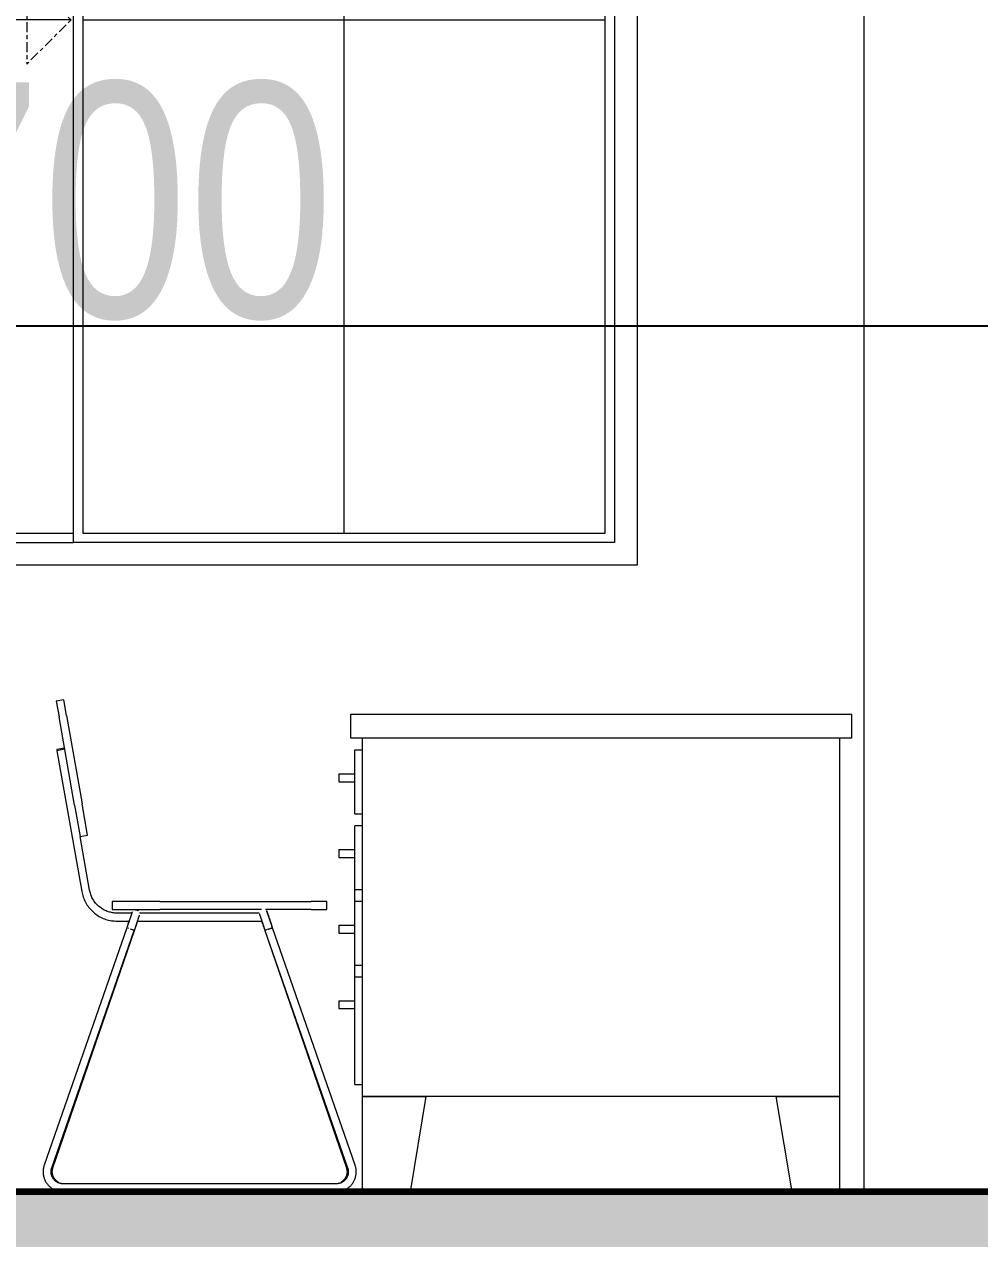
# Model space of a CAD drawing. Header units: millimetres. Extents: x -35190 to 411743, y -233114 to 23872.
# Drawn here: x 108614 to 110140, y -212861 to -210923 of the extents above; entities that cross this region are included whole.
import ezdxf

# ---------------------------------------------------------------- set-up
doc = ezdxf.new("R2010")
doc.units = ezdxf.units.MM
doc.linetypes.add('Centre', pattern=[31.75, 6.35, -4.7625, 15.875, -4.7625])
for name, color, linetype, lineweight in [('A-ANNO-DIMS', 211, 'Continuous', 9), ('A-DETL-GENF', 92, 'Continuous', 18), ('A-DETL-THIN', 151, 'Continuous', 18), ('A-FLOR-LEVL', 51, 'Continuous', 18), ('A-GLAZ', 151, 'Continuous', 18), ('A-WALL', 113, 'Continuous', 18), ('I-FURN', 30, 'Continuous', 18)]:
    doc.layers.add(name, color=color, linetype=linetype, lineweight=lineweight)
doc.styles.add('Arial_3', font='arial.ttf', dxfattribs={"width": 0.8, "height": 375})
doc.dimstyles.new('main_4_5mm', dxfattribs={"dimscale": 304.8, "dimtxt": 382.597275, "dimasz": 0.738189, "dimexe": 0.590551, "dimexo": 0.0625, "dimgap": 0.024606, "dimtad": 1, "dimdec": 0, "dimzin": 0, "dimdsep": 46, "dimtxsty": 'Arial_3', "dimblk1": 'OBLIQUE', "dimblk2": 'OBLIQUE', "dimsah": 1, "dimcen": 0.09, "dimdle": 0.590551, "dimazin": 0, "dimtfac": 1, "dimtdec": 4, "dimtix": 1, "dimtmove": 0, "dimatfit": 3, "dimfxl": 0.590551, "dimfxlon": 1, "dimtvp": 1, "dimtolj": 1, "dimtzin": 0, "dimarcsym": 2})

# ---------------------------------------------------------------- blocks, each defined once
blk = doc.blocks.new('Sliding - 2L - SL1_8 X 1_8-417365-Section 3')
at = {"layer": 'A-GLAZ'}
for p, q in [((-7715.1, 3154), (-7715.1, 1486)), ((-7715.1, 3154), (-6851.1, 3154)), ((-6851.1, 1486), (-6851.1, 3154)), ((-6851.1, 3154), (-5987.1, 3154)), ((-5987.1, 3154), (-5987.1, 1486)), ((-7700.1, 3139), (-7700.1, 1501)), ((-6851.1, 3139), (-7700.1, 3139)), ((-7275.6, 3139), (-7275.6, 1501)), ((-6836, 3138.9), (-6836, 1501.1)), ((-6002.2, 3138.9), (-6836, 3138.9)), ((-6419.1, 3138.9), (-6419.1, 1501.1)), ((-6002.2, 1501.1), (-6002.2, 3138.9)), ((-6854.9, 2320), (-7700.1, 2320)), ((-6836, 2320), (-6002.2, 2320)), ((-7700.1, 1501), (-6851.1, 1501)), ((-6836, 1501.1), (-6002.2, 1501.1)), ((-7715.1, 1486), (-6851.1, 1486)), ((-5987.1, 1486), (-6851.1, 1486))]:
    blk.add_line(p, q, dxfattribs=at)
at = {"layer": 'A-GLAZ', "linetype": 'Centre'}
for p, q in [((-6854.9, 2320), (-6925.6, 2390.7)), ((-6925.6, 2390.7), (-6925.6, 2249.3)), ((-6854.9, 2320), (-6925.6, 2249.3))]:
    blk.add_line(p, q, dxfattribs=at)
blk = doc.blocks.new('M_Chair-Stacking - M_Chair-Stacking-586208-Section 3')
at = {"layer": 'I-FURN'}
for p, q in [((26761.4, 8377.5), (26759.2, 8371.1)), ((26761.4, 8377.5), (26759.2, 8371.1)), ((26771.2, 8367), (26773.4, 8373.4)), ((26771.2, 8367), (26773.4, 8373.4)), ((26976.9, 8375.6), (26979.8, 8367.1)), ((26991.8, 8371.2), (26988.9, 8379.7)), ((26991.8, 8371.2), (26990.9, 8373.7)), ((26978.9, 8369.6), (26979.8, 8367)), ((27091.8, 7950), (27093, 7950))]:
    blk.add_line(p, q, dxfattribs=at)
at = {"layer": 'I-FURN', "flags": 128}
for points in [[(26687.3, 8429), (26687.7, 8426.8), (26688.2, 8424.6), (26688.9, 8422.4), (26689.6, 8420.2), (26690.4, 8418), (26691.2, 8415.9), (26692.2, 8413.9), (26693.3, 8411.8), (26694.4, 8409.8), (26695.6, 8407.9), (26696.9, 8406), (26698.2, 8404.2), (26699.6, 8402.4), (26701.1, 8400.6), (26702.7, 8399), (26704.3, 8397.4), (26706, 8395.8), (26707.8, 8394.4), (26709.6, 8393), (26711.5, 8391.7), (26713.4, 8390.4), (26715.3, 8389.2), (26717.4, 8388.2), (26719.4, 8387.2), (26721.5, 8386.2), (26723.6, 8385.4), (26725.8, 8384.6), (26728, 8384), (26730.2, 8383.4), (26732.4, 8382.9), (26734.7, 8382.5), (26736.9, 8382.2), (26739.2, 8382), (26741.5, 8381.8), (26743.6, 8381.8)], [(26687.3, 8429), (26687.7, 8426.8), (26688.2, 8424.6), (26688.9, 8422.4), (26689.6, 8420.2), (26690.4, 8418), (26691.2, 8415.9), (26692.2, 8413.9), (26693.3, 8411.8), (26694.4, 8409.8), (26695.6, 8407.9), (26696.9, 8406), (26698.2, 8404.2), (26699.6, 8402.4), (26701.1, 8400.6), (26702.7, 8399), (26704.3, 8397.4), (26706, 8395.8), (26707.8, 8394.4), (26709.6, 8393), (26711.5, 8391.7), (26713.4, 8390.4), (26715.3, 8389.2), (26717.4, 8388.2), (26719.4, 8387.2), (26721.5, 8386.2), (26723.6, 8385.4), (26725.8, 8384.6), (26728, 8384), (26730.2, 8383.4), (26732.4, 8382.9), (26734.7, 8382.5), (26736.9, 8382.2), (26739.2, 8382), (26741.5, 8381.8), (26743.6, 8381.8)], [(26767.5, 8395.5), (26767.5, 8395.5), (26767.5, 8395.5), (26767.5, 8395.4), (26767.5, 8395.3), (26767.4, 8395.2), (26767.4, 8395), (26767.3, 8394.8), (26767.2, 8394.6)], [(26767.2, 8394.5), (26767.3, 8394.8), (26767.4, 8394.9), (26767.4, 8395.1), (26767.5, 8395.3), (26767.5, 8395.4), (26767.5, 8395.4), (26767.5, 8395.5), (26767.5, 8395.5)], [(26767.5, 8395.5), (26767.6, 8395.8), (26767.7, 8396), (26767.8, 8396.2), (26768, 8396.4)], [(26773.3, 8399.8), (26773.6, 8399.8), (26773.8, 8399.8), (26774.1, 8399.8), (26774.3, 8399.8), (26774.6, 8399.7), (26774.8, 8399.7), (26775.1, 8399.6), (26775.3, 8399.6), (26775.5, 8399.5), (26775.6, 8399.5)], [(26775.6, 8399.5), (26775.9, 8399.4), (26776.1, 8399.3), (26776.3, 8399.2), (26776.5, 8399.1), (26776.8, 8398.9), (26777, 8398.8), (26777.2, 8398.7), (26777.4, 8398.5), (26777.6, 8398.4), (26777.7, 8398.3)], [(26982.4, 8398.5), (26982.5, 8398.3), (26982.6, 8398.1), (26982.7, 8397.8), (26982.7, 8397.7)], [(26983.3, 8395.9), (26983.2, 8396.3), (26983.1, 8396.5), (26983, 8396.8), (26983, 8397), (26982.9, 8397.2), (26982.8, 8397.4), (26982.8, 8397.5), (26982.8, 8397.6), (26982.7, 8397.7), (26982.7, 8397.7), (26982.7, 8397.7)], [(26982.7, 8397.7), (26982.7, 8397.7), (26982.7, 8397.7), (26982.8, 8397.6), (26982.8, 8397.4), (26982.9, 8397.3), (26982.9, 8397.1), (26983, 8396.8), (26983.1, 8396.5), (26983.2, 8396.2), (26983.4, 8395.9)], [(26983.8, 8394.6), (26984, 8394.1), (26984.2, 8393.6), (26984.3, 8393), (26984.5, 8392.4), (26984.8, 8391.8), (26985, 8391.1), (26985.2, 8390.5), (26985.5, 8389.8), (26985.7, 8389), (26986, 8388.3), (26986.2, 8387.5), (26986.5, 8386.7), (26986.8, 8385.9), (26987.1, 8385), (26987.4, 8384.2), (26987.7, 8383.3), (26988, 8382.4), (26988.3, 8381.5), (26988.6, 8380.6), (26988.9, 8379.7), (26989.2, 8378.8), (26989.5, 8377.8), (26989.9, 8376.9), (26990.2, 8375.9), (26990.5, 8374.9), (26990.9, 8374), (26990.9, 8373.7)], [(26988.9, 8379.7), (26988.6, 8380.5), (26988.4, 8381.2), (26988.2, 8381.9), (26987.9, 8382.6), (26987.7, 8383.3), (26987.4, 8384), (26987.2, 8384.7), (26986.9, 8385.4), (26986.7, 8386.1), (26986.5, 8386.7), (26986.3, 8387.4), (26986, 8388.1), (26985.8, 8388.7), (26985.6, 8389.3), (26985.4, 8389.9), (26985.2, 8390.5), (26985, 8391.1), (26984.8, 8391.6), (26984.6, 8392.1), (26984.5, 8392.7), (26984.3, 8393.1), (26984.1, 8393.6), (26984, 8394.1), (26983.8, 8394.5)], [(26762.9, 8382), (26762.7, 8381.3), (26762.4, 8380.6), (26762.2, 8379.8), (26761.9, 8379.1), (26761.7, 8378.4), (26761.4, 8377.7), (26761.4, 8377.5)], [(26761.4, 8377.5), (26761.6, 8378.2), (26761.9, 8378.9), (26762.1, 8379.7), (26762.4, 8380.4), (26762.6, 8381.1), (26762.8, 8381.8)], [(26775.6, 8379.9), (26775.4, 8379.2), (26775.2, 8378.5), (26774.9, 8377.8), (26774.7, 8377.1), (26774.4, 8376.4), (26774.2, 8375.7), (26773.9, 8375), (26773.7, 8374.3), (26773.4, 8373.6), (26773.4, 8373.4)], [(26773.4, 8373.4), (26773.6, 8374.1), (26773.9, 8374.8), (26774.1, 8375.5), (26774.4, 8376.2), (26774.6, 8377), (26774.9, 8377.7), (26775.1, 8378.4), (26775.3, 8379), (26775.6, 8379.7)], [(26776.3, 8381.9), (26776.1, 8381.2), (26775.8, 8380.6)], [(26775.8, 8380.4), (26776, 8381), (26776.2, 8381.7)], [(26978.9, 8369.6), (26978.6, 8370.6), (26978.3, 8371.5), (26977.9, 8372.5), (26977.6, 8373.4), (26977.3, 8374.4), (26977, 8375.3), (26976.7, 8376.2), (26976.3, 8377.2), (26976, 8378.1), (26975.7, 8379), (26975.4, 8379.8), (26975.1, 8380.7), (26974.8, 8381.5)], [(26974.9, 8381.5), (26975.1, 8380.8), (26975.3, 8380.1), (26975.6, 8379.4), (26975.8, 8378.7), (26976.1, 8378), (26976.3, 8377.2), (26976.6, 8376.5), (26976.8, 8375.8), (26976.9, 8375.6)], [(26627.3, 7992.2), (26626.9, 7991), (26626.5, 7989.8), (26626.2, 7988.5), (26626, 7987.3), (26625.8, 7986), (26625.6, 7984.8), (26625.5, 7983.5), (26625.5, 7982.2), (26625.5, 7980.9), (26625.6, 7979.7), (26625.7, 7978.4), (26625.8, 7977.2), (26626, 7975.9), (26626.3, 7974.7), (26626.6, 7973.4), (26627, 7972.2), (26627.4, 7971), (26627.8, 7969.8), (26628.3, 7968.7), (26628.9, 7967.5), (26629.5, 7966.4), (26630.1, 7965.3), (26630.8, 7964.2), (26631.5, 7963.2), (26632.3, 7962.2), (26633.1, 7961.2), (26633.9, 7960.2), (26634.8, 7959.3), (26635.7, 7958.4), (26636.7, 7957.6), (26637.6, 7956.8), (26638.6, 7956), (26639.7, 7955.3), (26640.8, 7954.6), (26641.9, 7954), (26643, 7953.4), (26644.1, 7952.8), (26645.3, 7952.3), (26646.5, 7951.9), (26647.7, 7951.5), (26648.9, 7951.1), (26650.1, 7950.8), (26651.4, 7950.5), (26652.6, 7950.3), (26653.9, 7950.2), (26655.2, 7950.1), (26656.4, 7950), (26657.2, 7950)], [(27093.8, 7950), (27095.1, 7950), (27096.3, 7950.1), (27097.6, 7950.2), (27098.8, 7950.4), (27100.1, 7950.6), (27101.3, 7950.9), (27102.6, 7951.2), (27103.8, 7951.6), (27105, 7952), (27106.1, 7952.5), (27107.3, 7953), (27108.4, 7953.6), (27109.6, 7954.2), (27110.7, 7954.8), (27111.7, 7955.5), (27112.7, 7956.3), (27113.7, 7957.1), (27114.7, 7957.9), (27115.7, 7958.7), (27116.6, 7959.6), (27117.4, 7960.6), (27118.3, 7961.5), (27119, 7962.5), (27119.8, 7963.5), (27120.5, 7964.6), (27121.2, 7965.7), (27121.8, 7966.8), (27122.4, 7967.9), (27122.9, 7969.1), (27123.4, 7970.2), (27123.8, 7971.4), (27124.2, 7972.6), (27124.5, 7973.9), (27124.8, 7975.1), (27125.1, 7976.4), (27125.3, 7977.6), (27125.4, 7978.9), (27125.5, 7980.1), (27125.5, 7981.4), (27125.5, 7982.7), (27125.5, 7983.9), (27125.3, 7985.2), (27125.2, 7986.5), (27125, 7987.7), (27124.7, 7989), (27124.4, 7990.2), (27124, 7991.4), (27123.8, 7992.2)], [(26647.4, 7952.3), (26648.6, 7951.8), (26649.8, 7951.4), (26651.1, 7951.1), (26652.3, 7950.8), (26653.5, 7950.5), (26654.8, 7950.3), (26656, 7950.2), (26657.2, 7950.1)], [(27094.3, 7950.1), (27095.6, 7950.2), (27096.8, 7950.4), (27098.1, 7950.6), (27099.3, 7950.9), (27100.5, 7951.2), (27101.8, 7951.6), (27103, 7952), (27104.1, 7952.5)]]:
    blk.add_lwpolyline(points, dxfattribs=at)
blk = doc.blocks.new('M_Desk - 1525 x 762mm 2-586206-Section 3')
at = {"layer": 'I-FURN'}
for p, q in [((28616.6, 8712), (29416.7, 8712)), ((28616.6, 8673.9), (28616.6, 8712)), ((29416.7, 8673.9), (29416.7, 8712)), ((29416.7, 8673.9), (28616.6, 8673.9)), ((28635.7, 8102), (28635.7, 8673.9)), ((29397.7, 8102), (29397.7, 8673.9)), ((28623, 8552.9), (28623, 8654.9)), ((28623, 8654.9), (28635.7, 8654.9)), ((28597.6, 8616.8), (28623, 8616.8)), ((28597.6, 8616.8), (28597.6, 8604.1)), ((28597.6, 8604.1), (28623, 8604.1)), ((28623, 8552.9), (28635.7, 8552.9)), ((28623, 8534.2), (28635.7, 8534.2)), ((28623, 8432.2), (28623, 8533.8)), ((28635.7, 8533.8), (28623, 8533.8)), ((28597.6, 8496.1), (28623, 8496.1)), ((28597.6, 8496.1), (28597.6, 8483.4)), ((28597.6, 8483.4), (28623, 8483.4)), ((28623, 8413.1), (28623, 8432.2)), ((28623, 8432.2), (28635.7, 8432.2)), ((28623, 8311.5), (28623, 8413.1)), ((28635.7, 8413.1), (28623, 8413.1)), ((28597.6, 8375.5), (28623, 8375.5)), ((28597.6, 8375.5), (28597.6, 8362.8)), ((28597.6, 8362.8), (28623, 8362.8)), ((28623, 8292.5), (28623, 8311.5)), ((28623, 8311.5), (28635.7, 8311.5)), ((28623, 8121.1), (28623, 8292.5)), ((28635.7, 8292.5), (28623, 8292.5)), ((28597.6, 8254.8), (28623, 8254.8)), ((28597.6, 8254.8), (28597.6, 8242.1)), ((28597.6, 8242.1), (28623, 8242.1)), ((28623, 8121.1), (28635.7, 8121.1)), ((28635.7, 7950), (28635.7, 8102)), ((28635.7, 8102), (28737.3, 8102)), ((29397.7, 8102), (28635.7, 8102)), ((28711.9, 7950), (28737.3, 8102)), ((29321.5, 7950), (29296.1, 8102)), ((29296.1, 8102), (29397.7, 8102)), ((29397.7, 7950), (29397.7, 8102))]:
    blk.add_line(p, q, dxfattribs=at)
blk = doc.blocks.new('M_Chair-Stacking - M_Chair-Stacking-V79-Section 3')
at = {"layer": 'I-FURN'}
for p, q in [((26658.4, 8734.7), (26646.6, 8732.7)), ((26646.6, 8732.7), (26651, 8707.6)), ((26662.9, 8709.7), (26658.4, 8734.7)), ((26675.9, 8566.9), (26651, 8707.6)), ((26662.9, 8709.7), (26687.7, 8569)), ((26659.9, 8657.6), (26647.4, 8655.4)), ((26647.4, 8655.4), (26647.6, 8653.7)), ((26660.2, 8656), (26647.6, 8653.7)), ((26647.6, 8653.7), (26687.3, 8429)), ((26675.9, 8566.9), (26684.7, 8516.9)), ((26696.5, 8519), (26687.7, 8569)), ((26684.7, 8516.9), (26696.5, 8519)), ((26699.8, 8431.2), (26684.7, 8516.9)), ((26735.8, 8413.2), (26735.8, 8400.5)), ((26812, 8413.2), (26735.8, 8413.2)), ((26812, 8413.2), (27053.3, 8413.2)), ((27078.7, 8413.2), (27053.3, 8413.2)), ((27078.7, 8400.5), (27078.7, 8413.2)), ((26735.8, 8400.5), (26812, 8400.5)), ((26767.5, 8394.5), (26743.6, 8394.5)), ((26970.6, 8394.5), (26779.7, 8394.5)), ((26974, 8400.5), (26812, 8400.5)), ((27053.3, 8400.5), (26980.7, 8400.5)), ((27053.3, 8400.5), (27078.7, 8400.5)), ((26743.6, 8381.8), (26763.1, 8381.8)), ((26761.4, 8377.5), (26759.2, 8371.1)), ((26761.4, 8377.5), (26759.2, 8371.1)), ((26771.2, 8367), (26773.4, 8373.4)), ((26771.2, 8367), (26773.4, 8373.4)), ((26775.4, 8381.8), (26975.1, 8381.8)), ((26976.9, 8375.6), (26979.8, 8367.1)), ((26991.8, 8371.2), (26988.9, 8379.7)), ((26991.8, 8371.2), (26990.9, 8373.7)), ((26759.1, 8371.2), (26627.3, 7992.2)), ((26639.2, 7988), (26771.1, 8367)), ((26641.2, 7987.9), (26771.2, 8367)), ((26762.5, 8370), (26761.3, 8370.4)), ((26765.2, 8369.1), (26765.8, 8368.9)), ((26766.4, 8368.6), (26765.8, 8368.9)), ((26766.4, 8368.7), (26767.8, 8368.2)), ((26770.5, 8367.2), (26767.9, 8368.1)), ((26768.9, 8367.8), (26771.1, 8367.1)), ((26978.9, 8369.6), (26979.8, 8367)), ((26979.8, 8367), (27109.8, 7987.9)), ((26979.8, 8367), (27111.8, 7988)), ((26980, 8367.1), (26982, 8367.8)), ((26983.1, 8368.2), (26980.4, 8367.2)), ((26985.2, 8368.9), (26984.5, 8368.6)), ((26985.2, 8368.9), (26985.8, 8369.1)), ((26987.2, 8369.6), (26985.8, 8369.1)), ((26987.2, 8369.6), (26988.4, 8370)), ((26989.6, 8370.4), (26988.5, 8370)), ((26989.7, 8370.4), (26990.5, 8370.7)), ((26991.7, 8371.1), (26991.8, 8371.2)), ((27123.8, 7992.2), (26991.8, 8371.2)), ((27093.8, 7962.7), (26657.2, 7962.7)), ((27091.8, 7950), (27093, 7950))]:
    blk.add_line(p, q, dxfattribs=at)
at = {"layer": 'I-FURN', "flags": 128}
for points in [[(26717, 8403.3), (26715.6, 8404.4), (26714.2, 8405.5), (26712.9, 8406.7), (26711.7, 8408), (26710.5, 8409.3), (26709.3, 8410.6), (26708.2, 8412), (26707.1, 8413.5), (26706.2, 8414.9), (26705.2, 8416.4), (26704.4, 8418), (26703.5, 8419.6), (26702.8, 8421.2), (26702.1, 8422.8), (26701.5, 8424.5), (26701, 8426.2), (26700.5, 8427.9), (26700.1, 8429.6), (26699.8, 8431.2)], [(26687.3, 8429), (26687.7, 8426.8), (26688.2, 8424.6), (26688.9, 8422.4), (26689.6, 8420.2), (26690.4, 8418), (26691.2, 8415.9), (26692.2, 8413.9), (26693.3, 8411.8), (26694.4, 8409.8), (26695.6, 8407.9), (26696.9, 8406), (26698.2, 8404.2), (26699.6, 8402.4), (26701.1, 8400.6), (26702.7, 8399), (26704.3, 8397.4), (26706, 8395.8), (26707.8, 8394.4), (26709.6, 8393), (26711.5, 8391.7), (26713.4, 8390.4), (26715.3, 8389.2), (26717.4, 8388.2), (26719.4, 8387.2), (26721.5, 8386.2), (26723.6, 8385.4), (26725.8, 8384.6), (26728, 8384), (26730.2, 8383.4), (26732.4, 8382.9), (26734.7, 8382.5), (26736.9, 8382.2), (26739.2, 8382), (26741.5, 8381.8), (26743.6, 8381.8)], [(26687.3, 8429), (26687.7, 8426.8), (26688.2, 8424.6), (26688.9, 8422.4), (26689.6, 8420.2), (26690.4, 8418), (26691.2, 8415.9), (26692.2, 8413.9), (26693.3, 8411.8), (26694.4, 8409.8), (26695.6, 8407.9), (26696.9, 8406), (26698.2, 8404.2), (26699.6, 8402.4), (26701.1, 8400.6), (26702.7, 8399), (26704.3, 8397.4), (26706, 8395.8), (26707.8, 8394.4), (26709.6, 8393), (26711.5, 8391.7), (26713.4, 8390.4), (26715.3, 8389.2), (26717.4, 8388.2), (26719.4, 8387.2), (26721.5, 8386.2), (26723.6, 8385.4), (26725.8, 8384.6), (26728, 8384), (26730.2, 8383.4), (26732.4, 8382.9), (26734.7, 8382.5), (26736.9, 8382.2), (26739.2, 8382), (26741.5, 8381.8), (26743.6, 8381.8)], [(26743.6, 8394.5), (26741.8, 8394.5), (26740, 8394.6), (26738.2, 8394.8), (26736.5, 8395.1), (26734.7, 8395.4), (26733, 8395.8), (26731.3, 8396.2), (26729.6, 8396.8), (26727.9, 8397.3), (26726.2, 8398), (26724.6, 8398.7), (26723, 8399.5), (26721.5, 8400.4), (26719.9, 8401.3), (26718.5, 8402.3), (26717, 8403.3)], [(26767.5, 8395.5), (26767.5, 8395.5), (26767.5, 8395.5), (26767.5, 8395.4), (26767.5, 8395.3), (26767.4, 8395.2), (26767.4, 8395), (26767.3, 8394.8), (26767.2, 8394.6), (26767.2, 8394.4), (26767.1, 8394.1), (26767, 8393.8), (26766.8, 8393.5), (26766.7, 8393.1), (26766.6, 8392.8), (26766.5, 8392.4), (26766.3, 8391.9), (26766.2, 8391.5), (26766, 8391), (26765.8, 8390.6), (26765.7, 8390), (26765.5, 8389.5), (26765.3, 8389), (26765.1, 8388.4), (26764.9, 8387.8), (26764.7, 8387.2), (26764.5, 8386.6), (26764.3, 8386), (26764.1, 8385.3), (26763.8, 8384.7), (26763.6, 8384), (26763.4, 8383.3), (26763.1, 8382.7), (26762.9, 8382), (26762.7, 8381.3), (26762.4, 8380.6), (26762.2, 8379.8), (26761.9, 8379.1), (26761.7, 8378.4), (26761.4, 8377.7), (26761.4, 8377.5)], [(26767.2, 8394.5), (26767.3, 8394.8), (26767.4, 8394.9), (26767.4, 8395.1), (26767.5, 8395.3), (26767.5, 8395.4), (26767.5, 8395.4), (26767.5, 8395.5), (26767.5, 8395.5)], [(26767.5, 8395.5), (26767.6, 8395.8), (26767.7, 8396), (26767.8, 8396.2), (26768, 8396.4)], [(26773.3, 8399.8), (26773.6, 8399.8), (26773.8, 8399.8), (26774.1, 8399.8), (26774.3, 8399.8), (26774.6, 8399.7), (26774.8, 8399.7), (26775.1, 8399.6), (26775.3, 8399.6), (26775.5, 8399.5), (26775.6, 8399.5)], [(26775.6, 8399.5), (26775.9, 8399.4), (26776.1, 8399.3), (26776.3, 8399.2), (26776.5, 8399.1), (26776.8, 8398.9), (26777, 8398.8), (26777.2, 8398.7), (26777.4, 8398.5), (26777.6, 8398.4), (26777.7, 8398.3)], [(26970.7, 8393.6), (26970.7, 8393.6), (26970.7, 8393.6), (26970.7, 8393.5), (26970.8, 8393.4), (26970.8, 8393.3), (26970.9, 8393.1), (26970.9, 8392.9), (26971, 8392.7), (26971.1, 8392.5), (26971.2, 8392.2), (26971.3, 8391.9), (26971.4, 8391.6), (26971.5, 8391.2), (26971.6, 8390.9), (26971.8, 8390.5), (26971.9, 8390.1), (26972.1, 8389.6), (26972.2, 8389.2), (26972.4, 8388.7), (26972.6, 8388.2), (26972.8, 8387.6), (26972.9, 8387.1), (26973.1, 8386.5), (26973.3, 8385.9), (26973.5, 8385.3), (26973.7, 8384.7), (26974, 8384.1), (26974.2, 8383.5), (26974.4, 8382.8), (26974.6, 8382.1), (26974.9, 8381.5), (26975.1, 8380.8), (26975.3, 8380.1), (26975.6, 8379.4), (26975.8, 8378.7), (26976.1, 8378), (26976.3, 8377.2), (26976.6, 8376.5), (26976.8, 8375.8), (26976.9, 8375.6)], [(26982.4, 8398.5), (26982.5, 8398.3), (26982.6, 8398.1), (26982.7, 8397.8), (26982.7, 8397.7)], [(26988.9, 8379.7), (26988.6, 8380.5), (26988.4, 8381.2), (26988.2, 8381.9), (26987.9, 8382.6), (26987.7, 8383.3), (26987.4, 8384), (26987.2, 8384.7), (26986.9, 8385.4), (26986.7, 8386.1), (26986.5, 8386.7), (26986.3, 8387.4), (26986, 8388.1), (26985.8, 8388.7), (26985.6, 8389.3), (26985.4, 8389.9), (26985.2, 8390.5), (26985, 8391.1), (26984.8, 8391.6), (26984.6, 8392.1), (26984.5, 8392.7), (26984.3, 8393.1), (26984.1, 8393.6), (26984, 8394.1), (26983.8, 8394.5), (26983.7, 8394.9), (26983.6, 8395.3), (26983.4, 8395.6), (26983.3, 8395.9), (26983.2, 8396.3), (26983.1, 8396.5), (26983, 8396.8), (26983, 8397), (26982.9, 8397.2), (26982.8, 8397.4), (26982.8, 8397.5), (26982.8, 8397.6), (26982.7, 8397.7), (26982.7, 8397.7), (26982.7, 8397.7)], [(26982.7, 8397.7), (26982.7, 8397.7), (26982.7, 8397.7), (26982.8, 8397.6), (26982.8, 8397.4), (26982.9, 8397.3), (26982.9, 8397.1), (26983, 8396.8), (26983.1, 8396.5), (26983.2, 8396.2), (26983.4, 8395.9), (26983.5, 8395.5), (26983.6, 8395), (26983.8, 8394.6), (26984, 8394.1), (26984.2, 8393.6), (26984.3, 8393), (26984.5, 8392.4), (26984.8, 8391.8), (26985, 8391.1), (26985.2, 8390.5), (26985.5, 8389.8), (26985.7, 8389), (26986, 8388.3), (26986.2, 8387.5), (26986.5, 8386.7), (26986.8, 8385.9), (26987.1, 8385), (26987.4, 8384.2), (26987.7, 8383.3), (26988, 8382.4), (26988.3, 8381.5), (26988.6, 8380.6), (26988.9, 8379.7), (26989.2, 8378.8), (26989.5, 8377.8), (26989.9, 8376.9), (26990.2, 8375.9), (26990.5, 8374.9), (26990.9, 8374), (26990.9, 8373.7)], [(26761.4, 8377.5), (26761.6, 8378.2), (26761.9, 8378.9), (26762.1, 8379.7), (26762.4, 8380.4), (26762.6, 8381.1), (26762.8, 8381.8)], [(26773.4, 8373.4), (26773.6, 8374.1), (26773.9, 8374.8), (26774.1, 8375.5), (26774.4, 8376.2), (26774.6, 8377), (26774.9, 8377.7), (26775.1, 8378.4), (26775.3, 8379), (26775.6, 8379.7), (26775.8, 8380.4), (26776, 8381), (26776.2, 8381.7), (26776.5, 8382.3), (26776.7, 8382.9), (26776.9, 8383.5), (26777.1, 8384.1), (26777.3, 8384.7), (26777.5, 8385.3), (26777.6, 8385.8), (26777.8, 8386.3), (26778, 8386.8), (26778.1, 8387.3), (26778.3, 8387.7), (26778.4, 8388.1), (26778.6, 8388.5), (26778.7, 8388.9), (26778.8, 8389.3), (26778.9, 8389.6), (26779, 8389.9), (26779.1, 8390.2), (26779.2, 8390.4), (26779.3, 8390.6), (26779.4, 8390.8), (26779.4, 8391), (26779.5, 8391.1), (26779.5, 8391.2), (26779.5, 8391.3), (26779.6, 8391.4), (26779.6, 8391.4)], [(26776.3, 8381.9), (26776.1, 8381.2), (26775.8, 8380.6), (26775.6, 8379.9), (26775.4, 8379.2), (26775.2, 8378.5), (26774.9, 8377.8), (26774.7, 8377.1), (26774.4, 8376.4), (26774.2, 8375.7), (26773.9, 8375), (26773.7, 8374.3), (26773.4, 8373.6), (26773.4, 8373.4)], [(26978.9, 8369.6), (26978.6, 8370.6), (26978.3, 8371.5), (26977.9, 8372.5), (26977.6, 8373.4), (26977.3, 8374.4), (26977, 8375.3), (26976.7, 8376.2), (26976.3, 8377.2), (26976, 8378.1), (26975.7, 8379), (26975.4, 8379.8), (26975.1, 8380.7), (26974.8, 8381.5)], [(26627.3, 7992.2), (26626.9, 7991), (26626.5, 7989.8), (26626.2, 7988.5), (26626, 7987.3), (26625.8, 7986), (26625.6, 7984.8), (26625.5, 7983.5), (26625.5, 7982.2), (26625.5, 7980.9), (26625.6, 7979.7), (26625.7, 7978.4), (26625.8, 7977.2), (26626, 7975.9), (26626.3, 7974.7), (26626.6, 7973.4), (26627, 7972.2), (26627.4, 7971), (26627.8, 7969.8), (26628.3, 7968.7), (26628.9, 7967.5), (26629.5, 7966.4), (26630.1, 7965.3), (26630.8, 7964.2), (26631.5, 7963.2), (26632.3, 7962.2), (26633.1, 7961.2), (26633.9, 7960.2), (26634.8, 7959.3), (26635.7, 7958.4), (26636.7, 7957.6), (26637.6, 7956.8), (26638.6, 7956), (26639.7, 7955.3), (26640.8, 7954.6), (26641.9, 7954), (26643, 7953.4), (26644.1, 7952.8), (26645.3, 7952.3), (26646.5, 7951.9), (26647.7, 7951.5), (26648.9, 7951.1), (26650.1, 7950.8), (26651.4, 7950.5), (26652.6, 7950.3), (26653.9, 7950.2), (26655.2, 7950.1), (26656.4, 7950), (26657.2, 7950)], [(26657.2, 7962.7), (26656.5, 7962.7), (26655.7, 7962.8), (26655, 7962.8), (26654.2, 7962.9), (26653.5, 7963.1), (26652.7, 7963.2), (26652, 7963.4), (26651.2, 7963.7), (26650.5, 7963.9), (26649.8, 7964.2), (26649.1, 7964.5), (26648.4, 7964.9), (26647.8, 7965.2), (26647.1, 7965.6), (26646.5, 7966), (26645.9, 7966.5), (26645.3, 7966.9), (26644.7, 7967.4), (26644.1, 7967.9), (26643.6, 7968.5), (26643.1, 7969), (26642.6, 7969.6), (26642.1, 7970.2), (26641.6, 7970.8), (26641.2, 7971.5), (26640.8, 7972.1), (26640.4, 7972.8), (26640.1, 7973.5), (26639.8, 7974.1), (26639.5, 7974.8), (26639.2, 7975.6), (26639, 7976.3), (26638.8, 7977), (26638.6, 7977.8), (26638.5, 7978.5), (26638.4, 7979.3), (26638.3, 7980), (26638.2, 7980.8), (26638.2, 7981.5), (26638.2, 7982.3), (26638.2, 7983.1), (26638.3, 7983.8), (26638.4, 7984.6), (26638.5, 7985.3), (26638.7, 7986.1), (26638.9, 7986.8), (26639.1, 7987.5), (26639.2, 7988)], [(26649.8, 7965.2), (26649.1, 7965.6), (26648.5, 7966), (26647.9, 7966.5), (26647.3, 7966.9), (26646.7, 7967.4), (26646.1, 7967.9), (26645.6, 7968.5), (26645.1, 7969), (26644.6, 7969.6), (26644.1, 7970.2), (26643.6, 7970.8), (26643.2, 7971.5), (26642.8, 7972.1), (26642.4, 7972.8), (26642.1, 7973.5), (26641.8, 7974.1), (26641.5, 7974.8), (26641.2, 7975.6), (26641, 7976.3), (26640.8, 7977), (26640.6, 7977.8), (26640.5, 7978.5), (26640.4, 7979.3), (26640.3, 7980), (26640.2, 7980.8), (26640.2, 7981.5), (26640.2, 7982.3), (26640.2, 7983.1), (26640.3, 7983.8), (26640.4, 7984.6), (26640.5, 7985.3), (26640.7, 7986.1), (26640.9, 7986.8), (26641.1, 7987.5), (26641.2, 7987.9)], [(27093.8, 7950), (27095.1, 7950), (27096.3, 7950.1), (27097.6, 7950.2), (27098.8, 7950.4), (27100.1, 7950.6), (27101.3, 7950.9), (27102.6, 7951.2), (27103.8, 7951.6), (27105, 7952), (27106.1, 7952.5), (27107.3, 7953), (27108.4, 7953.6), (27109.6, 7954.2), (27110.7, 7954.8), (27111.7, 7955.5), (27112.7, 7956.3), (27113.7, 7957.1), (27114.7, 7957.9), (27115.7, 7958.7), (27116.6, 7959.6), (27117.4, 7960.6), (27118.3, 7961.5), (27119, 7962.5), (27119.8, 7963.5), (27120.5, 7964.6), (27121.2, 7965.7), (27121.8, 7966.8), (27122.4, 7967.9), (27122.9, 7969.1), (27123.4, 7970.2), (27123.8, 7971.4), (27124.2, 7972.6), (27124.5, 7973.9), (27124.8, 7975.1), (27125.1, 7976.4), (27125.3, 7977.6), (27125.4, 7978.9), (27125.5, 7980.1), (27125.5, 7981.4), (27125.5, 7982.7), (27125.5, 7983.9), (27125.3, 7985.2), (27125.2, 7986.5), (27125, 7987.7), (27124.7, 7989), (27124.4, 7990.2), (27124, 7991.4), (27123.8, 7992.2)], [(27111.8, 7988), (27112, 7987.3), (27112.2, 7986.6), (27112.4, 7985.8), (27112.5, 7985.1), (27112.7, 7984.3), (27112.7, 7983.6), (27112.8, 7982.8), (27112.8, 7982), (27112.8, 7981.3), (27112.8, 7980.5), (27112.7, 7979.8), (27112.6, 7979), (27112.5, 7978.2), (27112.4, 7977.5), (27112.2, 7976.8), (27112, 7976), (27111.7, 7975.3), (27111.4, 7974.6), (27111.1, 7973.9), (27110.8, 7973.2), (27110.5, 7972.5), (27110.1, 7971.9), (27109.7, 7971.2), (27109.2, 7970.6), (27108.8, 7970), (27108.3, 7969.4), (27107.8, 7968.8), (27107.3, 7968.3), (27106.7, 7967.8), (27106.1, 7967.3), (27105.6, 7966.8), (27104.9, 7966.3), (27104.3, 7965.9), (27103.7, 7965.5), (27103, 7965.1), (27102.3, 7964.7), (27101.7, 7964.4), (27101, 7964.1), (27100.2, 7963.8), (27099.5, 7963.6), (27098.8, 7963.4), (27098, 7963.2), (27097.3, 7963), (27096.6, 7962.9), (27095.8, 7962.8), (27095, 7962.7), (27094.3, 7962.7), (27093.8, 7962.7)], [(27109.8, 7987.9), (27110, 7987.2), (27110.2, 7986.5), (27110.4, 7985.7), (27110.5, 7985), (27110.7, 7984.2), (27110.7, 7983.5), (27110.8, 7982.7), (27110.8, 7981.9), (27110.8, 7981.2), (27110.8, 7980.4), (27110.7, 7979.7), (27110.6, 7978.9), (27110.5, 7978.2), (27110.3, 7977.4), (27110.1, 7976.7), (27109.9, 7975.9), (27109.7, 7975.2), (27109.4, 7974.5), (27109.1, 7973.8), (27108.8, 7973.1), (27108.4, 7972.5), (27108, 7971.8), (27107.6, 7971.2), (27107.2, 7970.5), (27106.7, 7969.9), (27106.2, 7969.3), (27105.7, 7968.8), (27105.2, 7968.2), (27104.6, 7967.7), (27104.1, 7967.2), (27103.5, 7966.7), (27102.9, 7966.3), (27102.2, 7965.8), (27101.6, 7965.4)], [(26647.4, 7952.3), (26648.6, 7951.8), (26649.8, 7951.4), (26651.1, 7951.1), (26652.3, 7950.8), (26653.5, 7950.5), (26654.8, 7950.3), (26656, 7950.2), (26657.2, 7950.1)], [(26659.2, 7962.7), (26658.5, 7962.7), (26657.7, 7962.8), (26657, 7962.8)], [(27093.7, 7962.8), (27092.9, 7962.7), (27092.2, 7962.7), (27091.8, 7962.7)], [(27094.3, 7950.1), (27095.6, 7950.2), (27096.8, 7950.4), (27098.1, 7950.6), (27099.3, 7950.9), (27100.5, 7951.2), (27101.8, 7951.6), (27103, 7952), (27104.1, 7952.5)]]:
    blk.add_lwpolyline(points, dxfattribs=at)
blk = doc.blocks.new('_Oblique')
at = {"color": 0, "linetype": 'ByBlock', "lineweight": -2}
blk.add_line((-0.5, -0.5), (0.5, 0.5), dxfattribs=at)
blk = doc.blocks.new('*D1391')
at = {"layer": 'A-ANNO-DIMS', "color": 0, "lineweight": -2, "transparency": 16777216}
for p, q in [((104292.7, -211565.6), (104292.7, -211224.6)), ((112992.7, -211565.6), (112992.7, -211224.6)), ((113172.7, -211404.6), (104112.7, -211404.6))]:
    blk.add_line(p, q, dxfattribs=at)
at = {"layer": 'Defpoints', "color": 0, "transparency": 16777216}
for p in [(104292.7, -211404.6), (104292.7, -211584.6), (112992.7, -211584.6)]:
    blk.add_point(p, dxfattribs=at)
at = {"layer": 'A-ANNO-DIMS', "color": 0, "lineweight": -2, "transparency": 16777216, "xscale": 224.9999999999999, "yscale": 224.9999999999999, "zscale": 224.9999999999999, "rotation": 180}
blk.add_blockref('_Oblique', (104292.7, -211404.6), dxfattribs=at)
at = {"layer": 'A-ANNO-DIMS', "color": 0, "lineweight": -2, "transparency": 16777216, "xscale": 224.9999999999999, "yscale": 224.9999999999999, "zscale": 224.9999999999999}
blk.add_blockref('_Oblique', (112992.7, -211404.6), dxfattribs=at)
at = {"layer": 'A-ANNO-DIMS', "color": 0, "transparency": 16777216, "insert": (108642.7, -211205.7), "char_height": 375, "width": 991.692, "attachment_point": 5, "style": 'Arial_3'}
blk.add_mtext('\\A1;8700', dxfattribs=at)

msp = doc.modelspace()

# ---------------------------------------------------------------- hatches: boundary and pattern name
at = {"layer": 'A-DETL-GENF'}
h = msp.add_hatch(dxfattribs=at)
h.set_pattern_fill('FP_3', style=0, pattern_type=2)
h.set_pattern_definition([(50, (95014.18, -213760.84), (191.2931, -16.7364), [20.003, -220.028]), (355, (95014.18, -213760.84), (-37.0045, 200.6095), [16.002, -176.022]), (100.451, (95030.13, -213762.23), (154.2901, 183.8728), [17, -186.995]), (46.184, (95014.18, -213707.5), (284.633, -44.1445), [30.004, -330.041]), (96.636, (95037.9, -213711.18), (249.2724, 259.7988), [25.499, -280.492]), (351.184, (95014.18, -213707.5), (249.275, 259.797), [24.003, -264.033]), (21, (95040.85, -213720.83), (159.19475, -107.37875), [20.002, -220.027]), (326, (95040.85, -213720.83), (64.8925, 193.3972), [16.002, -176.022]), (71.451, (95054.12, -213729.78), (224.0884, 86.0174), [17, -186.995]), (37.5, (95014.184, -213760.837), (3.24264, 88.78263), [8.801, -165.087, 8.801, -169.888, -176.689]), (37.5, (95014.184, -213760.837), (3.24264, 88.78263), [-352.577, 8.801, -167.888]), (7.5, (95014.18, -213760.84), (70.16022, 105.18966), [8.801, -93.078, 8.801, -161.087, -67.342]), (7.5, (95014.18, -213760.84), (70.16022, 105.18966), [-271.767, 8.801, -58.541]), (327.5, (94954.71, -213760.84), (142.37024, -6.01556), [8.801, -57.874, 8.801, -199.225, -276.034]), (327.5, (94954.71, -213760.84), (142.37024, -6.01556), [-274.701, 8.801, -267.233]), (317.5, (94928.04, -213760.84), (155.5355, 26.69786), [8.801, -77.876, 8.801, -129.349, -196.024]), (317.5, (94928.04, -213760.84), (155.5355, 26.69786), [-224.828, 8.801, -187.223])])
h.paths.add_polyline_path([(98217.7, -220440.5), (98217.7, -220290.5), (95967.7, -220290.5), (95967.7, -220435.8), (97992.7, -220435.8), (97992.7, -220440.5), (98072.2, -220440.5)])
h.paths.add_polyline_path([(116538.5, -220435.8), (123467.7, -220435.8), (123467.7, -220285.8), (104067.7, -220285.8), (104067.7, -220435.8), (116018.3, -220435.8)])
h.paths.add_polyline_path([(90117.7, -220435.8), (90117.7, -220285.8), (71192.7, -220285.8), (71192.7, -220435.8), (90009.5, -220435.8)])
h.paths.add_polyline_path([(123300.8, -219735.8), (123467.7, -219735.8), (123467.7, -219435.8), (123917.7, -219435.8), (123917.7, -219285.8), (123242.7, -219285.8), (123242.7, -219735.8)])
h.paths.add_polyline_path([(71283.1, -219735.8), (71417.7, -219735.8), (71417.7, -219285.8), (70742.7, -219285.8), (70742.7, -219435.8), (71192.7, -219435.8), (71192.7, -219735.8)])
h.paths.add_polyline_path([(87408.6, -217585.8), (87467.7, -217585.8), (87467.7, -217360.8), (87242.7, -217360.8), (87242.7, -217585.8)])
h.paths.add_polyline_path([(90009.5, -217585.8), (90117.7, -217585.8), (90117.7, -217360.8), (89892.7, -217360.8), (89892.7, -217585.8)])
h.paths.add_polyline_path([(98072.2, -217585.8), (98217.7, -217585.8), (98217.7, -217360.8), (97992.7, -217360.8), (97992.7, -217585.8)])
h.paths.add_polyline_path([(95991.5, -217585.8), (96192.7, -217585.8), (96192.7, -217360.8), (95967.7, -217360.8), (95967.7, -217585.8)])
h.paths.add_polyline_path([(71177.7, -217565.8), (71417.7, -217565.8), (71417.7, -217340.8), (71177.7, -217340.8), (71177.7, -217437)])
h.paths.add_polyline_path([(123300.8, -217545.8), (123467.7, -217545.8), (123467.7, -217320.8), (123242.7, -217320.8), (123242.7, -217545.8)])
h.paths.add_polyline_path([(76567.7, -216985.8), (76567.7, -216685.8), (81217.7, -216685.8), (81217.7, -216985.8), (81442.7, -216985.8), (81442.7, -216685.8), (81462.7, -216685.8), (81462.7, -216985.8), (81667.7, -216985.8), (81667.7, -216685.8), (87242.7, -216685.8), (87242.7, -216985.8), (87467.7, -216985.8), (87467.7, -216685.8), (89892.7, -216685.8), (89892.7, -216985.8), (90117.7, -216985.8), (90117.7, -216535.8), (70742.7, -216535.8), (70742.7, -216685.8), (71192.7, -216685.8), (71192.7, -216985.8), (71417.7, -216985.8), (71417.7, -216685.8), (76067.7, -216685.8), (76067.7, -216985.8)])
h.paths.add_polyline_path([(98072.2, -216985.8), (98217.7, -216985.8), (98217.7, -216535.8), (95967.7, -216535.8), (95967.7, -216985.8), (96192.7, -216985.8), (96192.7, -216685.8), (97992.7, -216685.8), (97992.7, -216985.8)])
h.paths.add_polyline_path([(104292.7, -216985.8), (104292.7, -216685.8), (110092.7, -216685.8), (110092.7, -216985.8), (110317.7, -216985.8), (110317.7, -216685.8), (112992.7, -216685.8), (112992.7, -216985.8), (113217.7, -216985.8), (113217.7, -216685.8), (113237.7, -216685.8), (113237.7, -216985.8), (113442.7, -216985.8), (113442.7, -216685.8), (123242.7, -216685.8), (123242.7, -216985.8), (123467.7, -216985.8), (123467.7, -216685.8), (123917.7, -216685.8), (123917.7, -216535.8), (104067.7, -216535.8), (104067.7, -216985.8)])
h.paths.add_polyline_path([(98217.7, -213835.8), (98217.7, -213610.8), (97992.7, -213610.8), (97992.7, -213835.8), (98072.2, -213835.8)])
h.paths.add_polyline_path([(96192.7, -213835.8), (96192.7, -213610.8), (95967.7, -213610.8), (95967.7, -213835.8), (95991.5, -213835.8)])
h.paths.add_polyline_path([(123467.7, -213795.8), (123467.7, -213570.8), (123242.7, -213570.8), (123242.7, -213795.8), (123300.8, -213795.8)])
h.paths.add_polyline_path([(71192.7, -213795.8), (71417.7, -213795.8), (71417.7, -213570.8), (71192.7, -213570.8)])
h.paths.add_polyline_path([(90117.7, -213795.8), (90117.7, -213570.8), (89892.7, -213570.8), (89892.7, -213795.8), (90009.5, -213795.8)])
h.paths.add_polyline_path([(117542.7, -213235.8), (117542.7, -212935.8), (123242.7, -212935.8), (123242.7, -213235.8), (123467.7, -213235.8), (123467.7, -212785.8), (104067.7, -212785.8), (104067.7, -213235.8), (104292.7, -213235.8), (104292.7, -212935.8), (109955.2, -212935.8), (109955.2, -213235.8), (110455.2, -213235.8), (110455.2, -212935.8), (112992.7, -212935.8), (112992.7, -213235.8), (113217.7, -213235.8), (113217.7, -212935.8), (113237.7, -212935.8), (113237.7, -213235.8), (113442.7, -213235.8), (113442.7, -212935.8), (117317.7, -212935.8), (117317.7, -213235.8)])
h.paths.add_polyline_path([(76067.7, -213235.8), (76567.7, -213235.8), (76567.7, -212935.8), (81217.7, -212935.8), (81217.7, -213235.8), (81442.7, -213235.8), (81442.7, -212935.8), (81462.7, -212935.8), (81462.7, -213235.8), (81667.7, -213235.8), (81667.7, -212935.8), (89892.7, -212935.8), (89892.7, -213235.8), (90117.7, -213235.8), (90117.7, -212785.8), (71192.7, -212785.8), (71192.7, -213235.8), (71417.7, -213235.8), (71417.7, -212935.8), (76067.7, -212935.8)])
h.paths.add_polyline_path([(98072.2, -213235.8), (98217.7, -213235.8), (98217.7, -212785.8), (95967.7, -212785.8), (95967.7, -213235.8), (96192.7, -213235.8), (96192.7, -212935.8), (97992.7, -212935.8), (97992.7, -213235.8)])
h.paths.add_polyline_path([(120317.7, -210685.8), (120317.7, -210460.8), (120092.7, -210460.8), (120092.7, -210685.8)])
h.paths.add_polyline_path([(98217.7, -210085.8), (98217.7, -209860.8), (97992.7, -209860.8), (97992.7, -210085.8)])
h.paths.add_polyline_path([(96192.7, -210085.8), (96192.7, -209860.8), (95967.7, -209860.8), (95967.7, -210085.8)])
h.paths.add_polyline_path([(89892.7, -210085.8), (90117.7, -210085.8), (90117.7, -209860.8), (89892.7, -209860.8)])
h.paths.add_polyline_path([(123821, -210045.8), (123917.7, -210045.8), (123917.7, -209895.8), (123467.7, -209895.8), (123467.7, -209820.8), (123242.7, -209820.8), (123242.7, -210045.8), (123300.8, -210045.8)])
h.paths.add_polyline_path([(70742.7, -210045.8), (71417.7, -210045.8), (71417.7, -209820.8), (71192.7, -209820.8), (71192.7, -209895.8), (70742.7, -209895.8)])
h.paths.add_polyline_path([(123467.7, -209515.8), (123467.7, -209185.8), (123242.7, -209185.8), (123242.7, -209515.8)])
h.paths.add_polyline_path([(71417.7, -209515.8), (71417.7, -209185.8), (71192.7, -209185.8), (71192.7, -209515.8)])

# ---------------------------------------------------------------- linework, layer by layer
at = {"layer": 'A-DETL-THIN', "lineweight": 100}
msp.add_line((123467.7, -212785.8), (104067.7, -212785.8), dxfattribs=at)
at = {"layer": 'A-FLOR-LEVL', "linetype": 'Centre', "lineweight": 9}
msp.add_line((66423.6, -212785.8), (130357.1, -212785.8), dxfattribs=at)
at = {"layer": 'A-WALL'}
for p, q in [((109955.2, -212785.8), (109955.2, -209185.8)), ((109592.7, -210045.8), (109592.7, -211785.8)), ((109592.7, -211785.8), (107792.7, -211785.8))]:
    msp.add_line(p, q, dxfattribs=at)

# ---------------------------------------------------------------- block references
at = {"layer": 'A-GLAZ', "linetype": 'Centre'}
msp.add_blockref('Sliding - 2L - SL1_8 X 1_8-417365-Section 3', (115543.8, -213235.8), dxfattribs=at)
at = {"layer": 'I-FURN'}
for name, p in [('M_Chair-Stacking - M_Chair-Stacking-V79-Section 3', (82018.8, -220735.8)), ('M_Desk - 1525 x 762mm 2-586206-Section 3', (80518.8, -220735.8)), ('M_Chair-Stacking - M_Chair-Stacking-586208-Section 3', (82018.8, -220735.8)), ('M_Chair-Stacking - M_Chair-Stacking-586208-Section 3', (82018.8, -220735.8)), ('M_Chair-Stacking - M_Chair-Stacking-586208-Section 3', (82018.8, -220735.8)), ('M_Chair-Stacking - M_Chair-Stacking-586208-Section 3', (82018.8, -220735.8))]:
    msp.add_blockref(name, p, dxfattribs=at)

# ---------------------------------------------------------------- dimensions: what is measured, and where the dimension line sits
at = {"layer": 'A-ANNO-DIMS'}
dim = msp.add_linear_dim(base=(104292.7, -211404.6), p1=(112992.7, -211584.6), p2=(104292.7, -211584.6), dimstyle='main_4_5mm', override={"dimpost": '<>', "dimfxl": 8700}, dxfattribs=at)
dim.commit()
dim.dimension.update_dxf_attribs({"geometry": '*D1391', "text_midpoint": (108642.7, -211205.7)})

doc.saveas('drawing.dxf')
